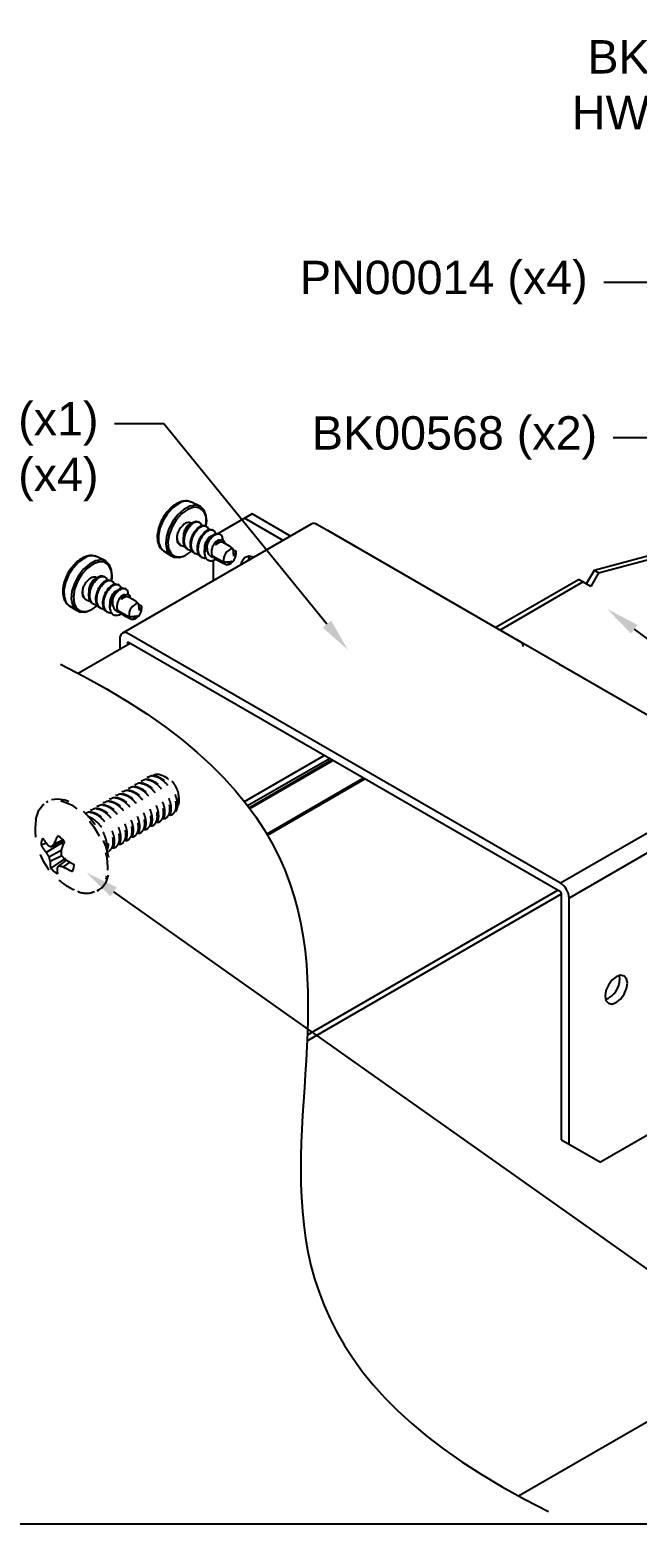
# Model space of a CAD drawing. Extents: x -2.4 to 12.9, y -12.4 to 0.3.
# Drawn here: x 2.72 to 6.13, y -12.39 to -4 of the extents above; entities that cross this region are included whole.
import ezdxf
from ezdxf import colors
from ezdxf.entities.mleader import LeaderData, LeaderLine
from ezdxf.math import Vec2, Vec3

# ---------------------------------------------------------------- set-up
doc = ezdxf.new("R2010")
doc.units = 0
doc.header["$LTSCALE"] = 0.5
doc.header["$MEASUREMENT"] = 0
doc.linetypes.add('HIDDEN2', pattern=[0.1875, 0.125, -0.0625])
for name, color, linetype in [('Brackets', 181, 'CONTINUOUS'), ('FAB DWG', 221, 'CONTINUOUS'), ('Hardware', 242, 'CONTINUOUS'), ('Housing', 150, 'CONTINUOUS')]:
    doc.layers.add(name, color=color, linetype=linetype)
doc.layers.add('Joiner', color=11, linetype='CONTINUOUS', plot=False)
doc.layers.add('Text-Unprinted', color=131, linetype='CONTINUOUS', plot=False)
doc.styles.add('LSAD_Standard', font='arial.ttf')

msp = doc.modelspace()

# ---------------------------------------------------------------- linework, layer by layer
at = {"layer": 'Brackets', "transparency": 16777216}
for p, q in [((6.4334, -6.8853), (5.891, -7.0306)), ((5.9164, -7.0453), (6.4588, -6.9)), ((5.891, -7.0306), (5.8472, -7.1066)), ((5.9164, -7.0453), (5.8726, -7.1212)), ((5.9164, -7.0453), (5.891, -7.0306)), ((5.3364, -7.3508), (5.8034, -7.0812)), ((5.3618, -7.3655), (5.8287, -7.0959)), ((5.8287, -7.0959), (5.8034, -7.0812)), ((5.8726, -7.1212), (5.8287, -7.0959))]:
    msp.add_line(p, q, dxfattribs=at)
at = {"layer": 'Hardware', "transparency": 16777216}
for p, q in [((3.6777, -6.6711), (3.6311, -6.6481)), ((3.6745, -6.7603), (3.6696, -6.7575)), ((3.7138, -6.783), (3.7089, -6.7802)), ((3.5507, -6.8476), (3.5483, -6.8462)), ((3.5507, -6.8476), (3.5537, -6.8176)), ((3.59, -6.8703), (3.5851, -6.8675)), ((3.7531, -6.8057), (3.7482, -6.8029)), ((3.773, -6.8773), (3.7688, -6.8878)), ((3.7924, -6.8284), (3.7875, -6.8256)), ((3.8443, -6.8946), (3.8083, -6.8738)), ((3.1469, -6.9777), (3.1003, -6.9547)), ((3.4736, -6.921), (3.5168, -6.9498)), ((3.5652, -6.8866), (3.5729, -6.891)), ((3.6016, -6.9431), (3.6337, -6.9206)), ((3.6073, -6.9109), (3.6121, -6.9137)), ((3.6293, -6.893), (3.6244, -6.8901)), ((3.6466, -6.9336), (3.6514, -6.9364)), ((3.6686, -6.9156), (3.6637, -6.9128)), ((3.6858, -6.9563), (3.6907, -6.9591)), ((3.7523, -6.9505), (3.8117, -6.9847)), ((3.7577, -6.9615), (3.7546, -6.9592)), ((3.7577, -6.9615), (3.7937, -6.9823)), ((3.7688, -6.8878), (3.7664, -6.8864)), ((3.8621, -6.908), (3.8672, -6.9501)), ((3.8627, -6.9131), (3.8809, -6.9237)), ((3.7675, -6.9679), (3.7682, -6.9676)), ((3.8305, -7.0004), (3.86, -6.9784)), ((3.0199, -7.1542), (3.0228, -7.1242)), ((3.1437, -7.0669), (3.1388, -7.0641)), ((3.183, -7.0896), (3.1781, -7.0868)), ((3.2223, -7.1123), (3.2174, -7.1095)), ((3.0199, -7.1542), (3.0175, -7.1528)), ((3.0344, -7.1932), (3.042, -7.1976)), ((3.0592, -7.1769), (3.0543, -7.174)), ((3.0985, -7.1995), (3.0936, -7.1967)), ((3.238, -7.1944), (3.2356, -7.193)), ((3.2422, -7.1839), (3.238, -7.1944)), ((3.2615, -7.135), (3.2567, -7.1322)), ((3.3135, -7.2012), (3.2775, -7.1804)), ((3.3313, -7.2146), (3.3364, -7.2567)), ((2.9428, -7.2275), (2.986, -7.2564)), ((3.0708, -7.2497), (3.1028, -7.2272)), ((3.0765, -7.2175), (3.0813, -7.2203)), ((3.1157, -7.2402), (3.1206, -7.243)), ((3.1377, -7.2222), (3.1329, -7.2194)), ((3.155, -7.2629), (3.1599, -7.2657)), ((3.2215, -7.2571), (3.2808, -7.2913)), ((3.2268, -7.2681), (3.2238, -7.2658)), ((3.2268, -7.2681), (3.2629, -7.2889)), ((3.2367, -7.2745), (3.2373, -7.2742)), ((3.2997, -7.307), (3.3292, -7.285)), ((3.3319, -7.2197), (3.3501, -7.2303))]:
    msp.add_line(p, q, dxfattribs=at)
at = {"layer": 'Hardware', "linetype": 'HIDDEN2', "transparency": 16777216}
for p, q in [((3.3511, -8.2105), (3.3454, -8.2137)), ((3.3864, -8.19), (3.3808, -8.1933)), ((3.4982, -8.1984), (3.4792, -8.1875)), ((3.2097, -8.2921), (3.204, -8.2954)), ((3.245, -8.2717), (3.2394, -8.2749)), ((3.2804, -8.2513), (3.2747, -8.2545)), ((3.3157, -8.2309), (3.3101, -8.2341)), ((3.56, -8.3205), (3.56, -8.3056)), ((2.8246, -8.3279), (2.814, -8.334)), ((3.0682, -8.3737), (3.0626, -8.377)), ((3.1036, -8.3533), (3.098, -8.3566)), ((3.139, -8.3329), (3.1333, -8.3362)), ((3.1743, -8.3125), (3.1687, -8.3158)), ((3.4174, -8.4608), (3.423, -8.4576)), ((3.4528, -8.4404), (3.4584, -8.4372)), ((3.4881, -8.42), (3.4938, -8.4168)), ((3.5235, -8.3996), (3.5291, -8.3964)), ((2.916, -8.551), (2.843, -8.5827)), ((2.91, -8.5449), (2.8574, -8.5687)), ((3.276, -8.5425), (3.2816, -8.5392)), ((3.3113, -8.5221), (3.317, -8.5188)), ((3.3467, -8.5017), (3.3523, -8.4984)), ((3.382, -8.4813), (3.3877, -8.478)), ((2.816, -8.5628), (2.786, -8.5736)), ((2.9031, -8.5603), (2.8153, -8.6155)), ((2.898, -8.604), (2.8304, -8.6409)), ((2.9028, -8.634), (2.8364, -8.6659)), ((2.9002, -8.5579), (2.9031, -8.5603)), ((2.9031, -8.5603), (2.9102, -8.5701)), ((3.1699, -8.6037), (3.1756, -8.6005)), ((3.2053, -8.5833), (3.2109, -8.58)), ((3.2406, -8.5629), (3.2463, -8.5596)), ((2.9233, -8.6464), (2.8398, -8.7022)), ((2.9277, -8.6582), (2.887, -8.6881)), ((2.9472, -8.6692), (2.91, -8.6945)), ((3.1005, -8.8303), (3.1111, -8.8242))]:
    msp.add_line(p, q, dxfattribs=at)
at = {"layer": 'Hardware', "transparency": 16777216, "flags": 128}
for points in [[(3.56, -6.6548), (3.527, -6.678), (3.4965, -6.7108), (3.4712, -6.7503), (3.4533, -6.7929), (3.4446, -6.835), (3.4456, -6.8728), (3.4564, -6.9028), (3.4736, -6.921)], [(3.7105, -6.7811), (3.7133, -6.7623), (3.7122, -6.7238), (3.7012, -6.6931), (3.6812, -6.673), (3.654, -6.6653), (3.622, -6.6706), (3.5881, -6.6885), (3.5553, -6.7174), (3.5265, -6.7547), (3.5042, -6.7971), (3.4905, -6.8409), (3.4865, -6.8821), (3.4926, -6.9171), (3.5083, -6.9428), (3.5322, -6.9568), (3.5621, -6.9581), (3.5954, -6.9463), (3.5954, -6.9463)], [(3.6743, -6.6792), (3.6735, -6.6789), (3.644, -6.6767), (3.6108, -6.6881), (3.5772, -6.712), (3.5464, -6.746), (3.5215, -6.7868), (3.5048, -6.8305), (3.4981, -6.8727), (3.502, -6.9093), (3.516, -6.9367), (3.5263, -6.9459)], [(3.0292, -6.9614), (2.9962, -6.9846), (2.9656, -7.0174), (2.9403, -7.0569), (2.9225, -7.0995), (2.9137, -7.1416), (2.9148, -7.1793), (2.9256, -7.2094), (2.9428, -7.2275)], [(3.1797, -7.0877), (3.1825, -7.0689), (3.1814, -7.0304), (3.1704, -6.9997), (3.1504, -6.9796), (3.1232, -6.9719), (3.0912, -6.9772), (3.0573, -6.9951), (3.0245, -7.024), (2.9956, -7.0613), (2.9734, -7.1037), (2.9596, -7.1474), (2.9557, -7.1887), (2.9618, -7.2237), (2.9775, -7.2493), (3.0014, -7.2634), (3.0313, -7.2646), (3.0646, -7.2529), (3.0646, -7.2529)], [(3.1435, -6.9858), (3.1427, -6.9855), (3.1132, -6.9833), (3.08, -6.9947), (3.0464, -7.0186), (3.0156, -7.0526), (2.9907, -7.0934), (2.974, -7.1371), (2.9673, -7.1793), (2.9712, -7.2159), (2.9852, -7.2433), (2.9954, -7.2525)]]:
    msp.add_lwpolyline(points, dxfattribs=at)
at = {"layer": 'Hardware', "linetype": 'HIDDEN2', "transparency": 16777216, "flags": 128}
for points in [[(2.7573, -8.429), (2.7595, -8.4173), (2.7742, -8.3762), (2.7981, -8.3455), (2.83, -8.3267), (2.8683, -8.3206), (2.911, -8.3277), (2.9561, -8.3475), (3.0012, -8.3791), (3.0441, -8.4209), (3.0826, -8.4708), (3.1149, -8.5262), (3.1392, -8.5845), (3.1545, -8.6426), (3.1598, -8.6977), (3.155, -8.7471), (3.155, -8.7471)], [(3.1111, -8.8242), (3.127, -8.8127), (3.1509, -8.782), (3.1656, -8.7409), (3.1704, -8.6916), (3.1651, -8.6365), (3.1498, -8.5784), (3.1255, -8.5201), (3.0932, -8.4647), (3.0547, -8.4148), (3.0118, -8.373), (2.9667, -8.3414), (2.9216, -8.3216), (2.8789, -8.3145), (2.8406, -8.3205), (2.8246, -8.3279)]]:
    msp.add_lwpolyline(points, dxfattribs=at)
at = {"layer": 'Hardware', "transparency": 16777216}
for centre, radius, start, end in [((3.6019, -6.7174), 0.0752, 67.11371, 123.76152), ((3.6284, -6.7541), 0.0879, 341.60316, 58.49315), ((3.6083, -6.8496), 0.0601, 176.72983, 200.11905), ((3.653, -6.8511), 0.1048, 161.36089, 177.28986), ((3.8254, -6.9439), 0.1228, 147.69697, 175.5951), ((3.8538, -6.9427), 0.1039, 141.02112, 147.22479), ((3.7978, -6.9068), 0.0346, 72.38469, 146.75631), ((3.071, -7.024), 0.0752, 67.11371, 123.76152), ((3.5617, -6.8855), 0.07, 239.60528, 304.71616), ((3.8785, -6.9737), 0.0677, 104.01753, 189.41532), ((3.8141, -6.9347), 0.0677, 284.01753, 9.41532), ((3.0976, -7.0607), 0.0879, 341.60316, 58.49315), ((3.1222, -7.1577), 0.1048, 161.36089, 177.28986), ((3.0774, -7.1562), 0.0601, 176.72983, 200.11905), ((3.2946, -7.2504), 0.1228, 147.69697, 175.5951), ((3.323, -7.2493), 0.1039, 141.02112, 147.22479), ((3.267, -7.2134), 0.0346, 72.38469, 146.75631), ((3.3477, -7.2803), 0.0677, 104.01753, 189.41532), ((3.0309, -7.1921), 0.07, 239.60528, 304.71616), ((3.2833, -7.2413), 0.0677, 284.01753, 9.41532)]:
    msp.add_arc(centre, radius, start, end, dxfattribs=at)
at = {"layer": 'Hardware', "linetype": 'HIDDEN2', "transparency": 16777216}
for centre, radius, start, end in [((3.4288, -8.31), 0.1314, 1.89964, 58.09498), ((3.1245, -8.4856), 0.3715, 171.2317, 230.1796), ((2.8725, -8.5716), 0.0865, 154.2631, 181.31944), ((3.0541, -8.3716), 0.3062, 212.04182, 221.35981), ((3.2989, -8.739), 0.4732, 152.52851, 158.90572), ((2.7948, -8.6609), 0.1635, 41.35673, 59.00247), ((3.4853, -8.8066), 0.6219, 155.91267, 160.83296), ((3.0351, -8.4306), 0.2872, 209.84481, 220.05763), ((3.1765, -8.4177), 0.4118, 208.69895, 212.81079), ((2.9562, -8.3178), 0.2881, 242.73532, 246.84699), ((3.1482, -8.5782), 0.324, 191.15301, 195.70887), ((3.2537, -8.9909), 0.5791, 133.18572, 135.17749), ((3.3595, -8.5873), 0.4618, 181.87865, 185.29813), ((3.2833, -8.3257), 0.4897, 218.42073, 221.93399), ((2.9939, -8.6694), 0.1576, 178.72825, 192.012), ((2.9625, -8.5942), 0.1635, 221.35673, 239.00247), ((3.0473, -8.71), 0.1708, 176.5505, 188.20917), ((3.2935, -9.0559), 0.5481, 137.85771, 139.46889), ((2.9931, -8.3493), 0.3551, 252.6257, 256.46992), ((3.1352, -8.3123), 0.4436, 239.48933, 247.13114), ((3.1977, -8.2043), 0.5281, 238.14565, 244.62274), ((2.8849, -8.6834), 0.0865, 334.2631, 1.31944), ((3.1245, -8.4856), 0.3715, 230.1796, 248.76292), ((3.0405, -8.7274), 0.1162, 244.15759, 350.23852)]:
    msp.add_arc(centre, radius, start, end, dxfattribs=at)
at = {"layer": 'Hardware', "transparency": 16777216}
for centre, major_axis, ratio, start_param, end_param in [((3.8664, -6.9658), (0.1242, -0.0437), 0.343522, 3.684937, 4.541794), ((3.8664, -6.9658), (-0.048, 0.0749), 0.377922, 5.323338, 5.652645), ((3.3356, -7.2724), (-0.048, 0.0749), 0.377922, 5.323338, 5.652645), ((3.3356, -7.2724), (0.1242, -0.0437), 0.343522, 3.684937, 4.541794)]:
    msp.add_ellipse(centre, major_axis=major_axis, ratio=ratio, start_param=start_param, end_param=end_param, dxfattribs=at)
for points, knots in [([(3.507, -6.6884), (3.4988, -6.6973), (3.4808, -6.7168), (3.4595, -6.754), (3.4439, -6.7951), (3.4372, -6.8359), (3.44, -6.8723), (3.4524, -6.9006), (3.4651, -6.9175), (3.4745, -6.9211), (3.4754, -6.9215)], [0, 0, 0, 0, 0.125986, 0.273887, 0.42217, 0.571573, 0.723139, 0.858463, 0.987104, 1, 1, 1, 1]), ([(3.6297, -6.6478), (3.6212, -6.6449), (3.6037, -6.6387), (3.5733, -6.6433), (3.5421, -6.658), (3.519, -6.6741), (3.5084, -6.6867), (3.507, -6.6884)], [0, 0, 0, 0, 0.219616, 0.4544, 0.701927, 0.960904, 1, 1, 1, 1]), ([(3.6346, -6.774), (3.6329, -6.771), (3.629, -6.7643), (3.6184, -6.7608), (3.605, -6.7623), (3.5901, -6.7701), (3.5752, -6.7839), (3.5625, -6.8003), (3.5563, -6.8124), (3.5537, -6.8176)], [0, 0, 0, 0, 0.116883, 0.259486, 0.403055, 0.553137, 0.705057, 0.874097, 1, 1, 1, 1]), ([(3.6346, -6.774), (3.6341, -6.7735), (3.6315, -6.7711), (3.6245, -6.7699), (3.6132, -6.7754), (3.6016, -6.7876), (3.5914, -6.8047), (3.586, -6.8241), (3.5843, -6.8397), (3.5865, -6.8465), (3.587, -6.8481)], [0, 0, 0, 0, 0.0356, 0.185566, 0.340626, 0.495686, 0.645652, 0.802149, 0.954417, 1, 1, 1, 1]), ([(3.5851, -6.8675), (3.5855, -6.8577), (3.5863, -6.8378), (3.5978, -6.8066), (3.6154, -6.7799), (3.6357, -6.7612), (3.6554, -6.7526), (3.665, -6.7563), (3.6694, -6.758)], [0, 0, 0, 0, 0.168472, 0.341452, 0.507466, 0.678916, 0.850367, 1, 1, 1, 1]), ([(3.59, -6.8703), (3.5904, -6.8605), (3.5912, -6.8407), (3.6027, -6.8094), (3.6203, -6.7828), (3.6406, -6.7639), (3.6607, -6.7557), (3.6768, -6.7599), (3.6853, -6.7694), (3.6854, -6.7793), (3.6855, -6.7813)], [0, 0, 0, 0, 0.136592, 0.276838, 0.411437, 0.550444, 0.68945, 0.824049, 0.964295, 1, 1, 1, 1]), ([(3.6244, -6.8901), (3.6248, -6.8803), (3.6256, -6.8605), (3.6371, -6.8293), (3.6547, -6.8026), (3.675, -6.7839), (3.6947, -6.7753), (3.7042, -6.779), (3.7087, -6.7807)], [0, 0, 0, 0, 0.168472, 0.341452, 0.507466, 0.678916, 0.850367, 1, 1, 1, 1]), ([(3.6293, -6.893), (3.6297, -6.8832), (3.6305, -6.8633), (3.642, -6.8321), (3.6595, -6.8054), (3.6799, -6.7866), (3.7, -6.7784), (3.7161, -6.7825), (3.7246, -6.7921), (3.7247, -6.802), (3.7248, -6.804)], [0, 0, 0, 0, 0.136592, 0.276838, 0.411437, 0.550444, 0.68945, 0.824049, 0.964295, 1, 1, 1, 1]), ([(3.5935, -6.8956), (3.5928, -6.8958), (3.584, -6.8977), (3.5701, -6.8908), (3.5547, -6.8746), (3.552, -6.8565), (3.5507, -6.8476)], [0, 0, 0, 0, 0.029886, 0.347251, 0.677934, 1, 1, 1, 1]), ([(3.5682, -6.8877), (3.5675, -6.8876), (3.5599, -6.8854), (3.5557, -6.8775), (3.5518, -6.8703)], [0, 0, 0, 0, 0.088127, 1, 1, 1, 1]), ([(3.6075, -6.9104), (3.6068, -6.9102), (3.5991, -6.9081), (3.5894, -6.8937), (3.5865, -6.8761), (3.5851, -6.8675)], [0, 0, 0, 0, 0.045776, 0.529186, 1, 1, 1, 1]), ([(3.6328, -6.9183), (3.632, -6.9184), (3.6233, -6.9204), (3.6094, -6.9135), (3.5939, -6.8973), (3.5913, -6.8792), (3.59, -6.8703)], [0, 0, 0, 0, 0.029886, 0.347251, 0.677934, 1, 1, 1, 1]), ([(3.6637, -6.9128), (3.6641, -6.903), (3.6649, -6.8832), (3.6764, -6.8519), (3.694, -6.8253), (3.7142, -6.8066), (3.734, -6.798), (3.7435, -6.8017), (3.748, -6.8034)], [0, 0, 0, 0, 0.168472, 0.341452, 0.507466, 0.678916, 0.850367, 1, 1, 1, 1]), ([(3.6686, -6.9156), (3.669, -6.9058), (3.6698, -6.886), (3.6813, -6.8548), (3.6988, -6.8281), (3.7192, -6.8093), (3.7393, -6.8011), (3.7553, -6.8052), (3.7639, -6.8148), (3.764, -6.8247), (3.764, -6.8267)], [0, 0, 0, 0, 0.136592, 0.276838, 0.411437, 0.550444, 0.68945, 0.824049, 0.964295, 1, 1, 1, 1]), ([(3.7501, -6.8405), (3.7476, -6.8396), (3.7422, -6.8377), (3.731, -6.8435), (3.7195, -6.8556), (3.7094, -6.8727), (3.7037, -6.8923), (3.7023, -6.912), (3.7061, -6.9222), (3.708, -6.9273)], [0, 0, 0, 0, 0.127966, 0.274763, 0.421561, 0.563535, 0.711692, 0.855846, 1, 1, 1, 1]), ([(3.7029, -6.9344), (3.7034, -6.9248), (3.7044, -6.9052), (3.7158, -6.8745), (3.7333, -6.8479), (3.7535, -6.8293), (3.7733, -6.8207), (3.7828, -6.8244), (3.7873, -6.8261)], [0, 0, 0, 0, 0.166563, 0.337238, 0.504314, 0.676862, 0.849409, 1, 1, 1, 1]), ([(3.7546, -6.9592), (3.7494, -6.9574), (3.7389, -6.9538), (3.7272, -6.9404), (3.7207, -6.9214), (3.7183, -6.8994), (3.7206, -6.8848), (3.7216, -6.8782)], [0, 0, 0, 0, 0.1819926, 0.3641182, 0.5877523, 0.8147002, 1, 1, 1, 1]), ([(3.7216, -6.8782), (3.7216, -6.8781), (3.7263, -6.8686), (3.7382, -6.8508), (3.7585, -6.8319), (3.7785, -6.8238), (3.7949, -6.8276), (3.8048, -6.8417), (3.8043, -6.8578), (3.8041, -6.8658)], [0, 0, 0, 0, 0.002261, 0.16523, 0.333536, 0.501842, 0.664811, 0.834618, 1, 1, 1, 1]), ([(3.7893, -6.8632), (3.7869, -6.8623), (3.7815, -6.8604), (3.7703, -6.8662), (3.7588, -6.8783), (3.7487, -6.8953), (3.7429, -6.9151), (3.742, -6.9337), (3.7456, -6.9493), (3.7516, -6.9559), (3.7546, -6.9592)], [0, 0, 0, 0, 0.11485, 0.246601, 0.378351, 0.505774, 0.638745, 0.768123, 0.882159, 1, 1, 1, 1]), ([(3.8182, -6.8795), (3.8181, -6.8784), (3.8178, -6.8726), (3.814, -6.8652), (3.8066, -6.8594), (3.7962, -6.8597), (3.7845, -6.8654), (3.7768, -6.8734), (3.773, -6.8773)], [0, 0, 0, 0, 0.040651, 0.227492, 0.417053, 0.611297, 0.809848, 1, 1, 1, 1]), ([(3.0989, -6.9544), (3.0904, -6.9515), (3.0729, -6.9453), (3.0425, -6.9499), (3.0113, -6.9646), (2.9882, -6.9807), (2.9776, -6.9933), (2.9762, -6.995)], [0, 0, 0, 0, 0.219616, 0.4544, 0.701927, 0.960904, 1, 1, 1, 1]), ([(3.6468, -6.9331), (3.6461, -6.9329), (3.6384, -6.9307), (3.6287, -6.9164), (3.6258, -6.8988), (3.6244, -6.8901)], [0, 0, 0, 0, 0.045776, 0.529186, 1, 1, 1, 1]), ([(3.6721, -6.941), (3.6713, -6.9411), (3.6626, -6.9431), (3.6487, -6.9362), (3.6332, -6.92), (3.6306, -6.9019), (3.6293, -6.893)], [0, 0, 0, 0, 0.029886, 0.347251, 0.677934, 1, 1, 1, 1]), ([(3.6861, -6.9558), (3.6854, -6.9556), (3.6777, -6.9534), (3.668, -6.939), (3.6651, -6.9215), (3.6637, -6.9128)], [0, 0, 0, 0, 0.045776, 0.529186, 1, 1, 1, 1]), ([(3.7137, -6.9632), (3.7121, -6.9635), (3.7026, -6.9658), (3.688, -6.959), (3.6725, -6.9427), (3.6699, -6.9246), (3.6686, -6.9156)], [0, 0, 0, 0, 0.058668, 0.366617, 0.687489, 1, 1, 1, 1]), ([(3.7029, -6.9344), (3.704, -6.9416), (3.7061, -6.9559), (3.7173, -6.9704), (3.733, -6.9773), (3.7505, -6.9766), (3.7623, -6.9702), (3.7673, -6.9675)], [0, 0, 0, 0, 0.2115965, 0.4230157, 0.6337118, 0.8447823, 1, 1, 1, 1]), ([(3.8809, -6.9237), (3.8806, -6.9245), (3.8779, -6.9318), (3.8756, -6.9412), (3.8687, -6.9485), (3.8672, -6.9501)], [0, 0, 0, 0, 0.092881, 0.810767, 1, 1, 1, 1]), ([(2.9762, -6.995), (2.9679, -7.0039), (2.95, -7.0233), (2.9287, -7.0606), (2.9131, -7.1017), (2.9064, -7.1425), (2.9091, -7.1789), (2.9215, -7.2072), (2.9343, -7.2241), (2.9437, -7.2277), (2.9445, -7.2281)], [0, 0, 0, 0, 0.125986, 0.273887, 0.42217, 0.571573, 0.723139, 0.858463, 0.987104, 1, 1, 1, 1]), ([(3.8117, -6.9847), (3.8144, -6.9845), (3.8242, -6.9837), (3.8399, -6.9821), (3.8537, -6.9804), (3.8594, -6.9786), (3.86, -6.9784)], [0, 0, 0, 0, 0.164053, 0.59805, 0.957145, 1, 1, 1, 1]), ([(3.1038, -7.0806), (3.102, -7.0776), (3.0982, -7.0709), (3.0875, -7.0674), (3.0742, -7.0689), (3.0593, -7.0767), (3.0443, -7.0905), (3.0317, -7.1069), (3.0255, -7.119), (3.0228, -7.1242)], [0, 0, 0, 0, 0.116883, 0.259486, 0.403055, 0.553137, 0.705057, 0.874097, 1, 1, 1, 1]), ([(3.1038, -7.0806), (3.1033, -7.0801), (3.1007, -7.0777), (3.0937, -7.0765), (3.0824, -7.082), (3.0708, -7.0942), (3.0606, -7.1113), (3.0552, -7.1307), (3.0535, -7.1463), (3.0557, -7.1531), (3.0562, -7.1547)], [0, 0, 0, 0, 0.0356, 0.185566, 0.340626, 0.495686, 0.645652, 0.802149, 0.954417, 1, 1, 1, 1]), ([(3.0543, -7.174), (3.0547, -7.1643), (3.0555, -7.1444), (3.067, -7.1132), (3.0846, -7.0865), (3.1049, -7.0678), (3.1246, -7.0592), (3.1341, -7.0629), (3.1386, -7.0646)], [0, 0, 0, 0, 0.168472, 0.341452, 0.507466, 0.678916, 0.850367, 1, 1, 1, 1]), ([(3.0592, -7.1769), (3.0596, -7.1671), (3.0604, -7.1472), (3.0719, -7.116), (3.0894, -7.0893), (3.1098, -7.0705), (3.1299, -7.0623), (3.1459, -7.0665), (3.1545, -7.076), (3.1546, -7.0859), (3.1546, -7.0879)], [0, 0, 0, 0, 0.136592, 0.276838, 0.411437, 0.550444, 0.68945, 0.824049, 0.964295, 1, 1, 1, 1]), ([(3.0936, -7.1967), (3.094, -7.1869), (3.0948, -7.1671), (3.1063, -7.1359), (3.1239, -7.1092), (3.1441, -7.0905), (3.1639, -7.0819), (3.1734, -7.0856), (3.1779, -7.0873)], [0, 0, 0, 0, 0.168472, 0.341452, 0.507466, 0.678916, 0.850367, 1, 1, 1, 1]), ([(3.0985, -7.1995), (3.0989, -7.1898), (3.0997, -7.1699), (3.1112, -7.1387), (3.1287, -7.112), (3.1491, -7.0932), (3.1692, -7.085), (3.1852, -7.0891), (3.1938, -7.0987), (3.1939, -7.1086), (3.1939, -7.1106)], [0, 0, 0, 0, 0.136592, 0.276838, 0.411437, 0.550444, 0.68945, 0.824049, 0.964295, 1, 1, 1, 1]), ([(3.1329, -7.2194), (3.1333, -7.2096), (3.1341, -7.1898), (3.1456, -7.1585), (3.1632, -7.1318), (3.1834, -7.1132), (3.2032, -7.1046), (3.2127, -7.1083), (3.2172, -7.11)], [0, 0, 0, 0, 0.168472, 0.341452, 0.507466, 0.678916, 0.850367, 1, 1, 1, 1]), ([(3.1377, -7.2222), (3.1381, -7.2124), (3.139, -7.1926), (3.1505, -7.1613), (3.168, -7.1347), (3.1884, -7.1159), (3.2085, -7.1076), (3.2245, -7.1118), (3.2331, -7.1214), (3.2332, -7.1313), (3.2332, -7.1333)], [0, 0, 0, 0, 0.136592, 0.276838, 0.411437, 0.550444, 0.68945, 0.824049, 0.964295, 1, 1, 1, 1]), ([(3.1721, -7.241), (3.1726, -7.2314), (3.1736, -7.2118), (3.185, -7.181), (3.2024, -7.1545), (3.2227, -7.1359), (3.2425, -7.1273), (3.252, -7.1309), (3.2564, -7.1326)], [0, 0, 0, 0, 0.166563, 0.337238, 0.504314, 0.676862, 0.849409, 1, 1, 1, 1]), ([(3.0627, -7.2022), (3.0619, -7.2024), (3.0532, -7.2043), (3.0393, -7.1974), (3.0238, -7.1812), (3.0212, -7.1631), (3.0199, -7.1542)], [0, 0, 0, 0, 0.029886, 0.347251, 0.677934, 1, 1, 1, 1]), ([(3.0374, -7.1943), (3.0367, -7.1941), (3.0291, -7.192), (3.0249, -7.1841), (3.021, -7.1769)], [0, 0, 0, 0, 0.088127, 1, 1, 1, 1]), ([(3.0767, -7.217), (3.076, -7.2168), (3.0683, -7.2147), (3.0586, -7.2003), (3.0557, -7.1827), (3.0543, -7.174)], [0, 0, 0, 0, 0.045776, 0.529186, 1, 1, 1, 1]), ([(3.102, -7.2249), (3.1012, -7.225), (3.0925, -7.227), (3.0786, -7.2201), (3.0631, -7.2039), (3.0605, -7.1858), (3.0592, -7.1769)], [0, 0, 0, 0, 0.029886, 0.347251, 0.677934, 1, 1, 1, 1]), ([(3.116, -7.2397), (3.1153, -7.2395), (3.1076, -7.2373), (3.0979, -7.2229), (3.095, -7.2054), (3.0936, -7.1967)], [0, 0, 0, 0, 0.045776, 0.529186, 1, 1, 1, 1]), ([(3.1413, -7.2475), (3.1405, -7.2477), (3.1317, -7.2497), (3.1179, -7.2428), (3.1024, -7.2266), (3.0998, -7.2085), (3.0985, -7.1995)], [0, 0, 0, 0, 0.029886, 0.347251, 0.677934, 1, 1, 1, 1]), ([(3.2192, -7.1471), (3.2168, -7.1462), (3.2114, -7.1443), (3.2002, -7.1501), (3.1887, -7.1622), (3.1785, -7.1793), (3.1729, -7.1989), (3.1715, -7.2186), (3.1753, -7.2288), (3.1772, -7.2339)], [0, 0, 0, 0, 0.127966, 0.274763, 0.421561, 0.563535, 0.711692, 0.855846, 1, 1, 1, 1]), ([(3.2238, -7.2658), (3.2185, -7.264), (3.2081, -7.2604), (3.1964, -7.247), (3.1898, -7.228), (3.1875, -7.206), (3.1897, -7.1914), (3.1908, -7.1848)], [0, 0, 0, 0, 0.1819926, 0.3641182, 0.5877523, 0.8147002, 1, 1, 1, 1]), ([(3.1908, -7.1848), (3.1908, -7.1847), (3.1955, -7.1752), (3.2073, -7.1573), (3.2277, -7.1385), (3.2477, -7.1304), (3.2641, -7.1342), (3.274, -7.1483), (3.2735, -7.1644), (3.2733, -7.1724)], [0, 0, 0, 0, 0.002261, 0.16523, 0.333536, 0.501842, 0.664811, 0.834618, 1, 1, 1, 1]), ([(3.2585, -7.1698), (3.256, -7.1689), (3.2507, -7.167), (3.2394, -7.1728), (3.2279, -7.1849), (3.2178, -7.2019), (3.2121, -7.2217), (3.2112, -7.2403), (3.2148, -7.2559), (3.2207, -7.2625), (3.2238, -7.2658)], [0, 0, 0, 0, 0.11485, 0.246601, 0.378351, 0.505774, 0.638745, 0.768123, 0.882159, 1, 1, 1, 1]), ([(3.2873, -7.1861), (3.2873, -7.185), (3.287, -7.1792), (3.2832, -7.1718), (3.2757, -7.166), (3.2654, -7.1662), (3.2537, -7.172), (3.246, -7.18), (3.2422, -7.1839)], [0, 0, 0, 0, 0.040651, 0.227492, 0.417053, 0.611297, 0.809848, 1, 1, 1, 1]), ([(3.1553, -7.2624), (3.1546, -7.2622), (3.1468, -7.26), (3.1372, -7.2456), (3.1343, -7.2281), (3.1329, -7.2194)], [0, 0, 0, 0, 0.045776, 0.529186, 1, 1, 1, 1]), ([(3.1829, -7.2698), (3.1813, -7.2701), (3.1717, -7.2724), (3.1571, -7.2656), (3.1417, -7.2492), (3.1391, -7.2311), (3.1377, -7.2222)], [0, 0, 0, 0, 0.058668, 0.366617, 0.687489, 1, 1, 1, 1]), ([(3.1721, -7.241), (3.1732, -7.2482), (3.1753, -7.2624), (3.1865, -7.277), (3.2021, -7.2839), (3.2197, -7.2832), (3.2315, -7.2768), (3.2365, -7.2741)], [0, 0, 0, 0, 0.2115965, 0.4230157, 0.6337118, 0.8447823, 1, 1, 1, 1]), ([(3.2808, -7.2913), (3.2836, -7.2911), (3.2934, -7.2903), (3.309, -7.2887), (3.3229, -7.287), (3.3286, -7.2852), (3.3292, -7.285)], [0, 0, 0, 0, 0.164053, 0.59805, 0.957145, 1, 1, 1, 1]), ([(3.3501, -7.2303), (3.3498, -7.2311), (3.3471, -7.2384), (3.3448, -7.2478), (3.3379, -7.2551), (3.3364, -7.2567)], [0, 0, 0, 0, 0.092881, 0.810767, 1, 1, 1, 1])]:
    msp.add_open_spline(points, degree=3, knots=knots, dxfattribs=at)
at = {"layer": 'Hardware', "linetype": 'HIDDEN2', "transparency": 16777216}
for points, knots in [([(3.4699, -8.4238), (3.4714, -8.4241), (3.483, -8.4265), (3.4986, -8.4143), (3.511, -8.3877), (3.5095, -8.3482), (3.4945, -8.3041), (3.4678, -8.2617), (3.4333, -8.2279), (3.3955, -8.2075), (3.3613, -8.2057), (3.3393, -8.213), (3.3335, -8.224), (3.333, -8.225)], [0, 0, 0, 0, 0.015833, 0.124042, 0.232251, 0.34046, 0.448669, 0.556878, 0.665087, 0.773296, 0.881505, 0.989714, 1, 1, 1, 1]), ([(3.3522, -8.2125), (3.357, -8.2094), (3.3705, -8.2005), (3.4016, -8.205), (3.4388, -8.2244), (3.4735, -8.2585), (3.5001, -8.3008), (3.5153, -8.3452), (3.5163, -8.3836), (3.5078, -8.4086), (3.4962, -8.4133), (3.4926, -8.4147)], [0, 0, 0, 0, 0.0695895, 0.1945895, 0.3195895, 0.4445895, 0.5695895, 0.6945895, 0.8195895, 0.9445895, 1, 1, 1, 1]), ([(3.5053, -8.4034), (3.5068, -8.4037), (3.5183, -8.4061), (3.5339, -8.3939), (3.5464, -8.3673), (3.5449, -8.3278), (3.5299, -8.2837), (3.5032, -8.2413), (3.4687, -8.2075), (3.4308, -8.1871), (3.3966, -8.1853), (3.3746, -8.1926), (3.3689, -8.2036), (3.3684, -8.2046)], [0, 0, 0, 0, 0.015833, 0.124042, 0.232251, 0.34046, 0.448669, 0.556878, 0.665087, 0.773296, 0.881505, 0.989714, 1, 1, 1, 1]), ([(3.3876, -8.1921), (3.3924, -8.1889), (3.4058, -8.1801), (3.4369, -8.1846), (3.4742, -8.204), (3.5089, -8.2381), (3.5355, -8.2804), (3.5506, -8.3248), (3.5516, -8.3632), (3.5431, -8.3882), (3.5315, -8.3929), (3.528, -8.3943)], [0, 0, 0, 0, 0.069589, 0.194589, 0.319589, 0.444589, 0.569589, 0.694589, 0.819589, 0.944589, 1, 1, 1, 1]), ([(3.4115, -8.1848), (3.4158, -8.1817), (3.4269, -8.1737), (3.4514, -8.1747), (3.4807, -8.1865), (3.5091, -8.209), (3.5334, -8.239), (3.551, -8.2727), (3.5604, -8.3062), (3.5601, -8.3343), (3.5557, -8.3516), (3.5499, -8.3556), (3.5495, -8.3559)], [0, 0, 0, 0, 0.077622, 0.198537, 0.316533, 0.433349, 0.548523, 0.661261, 0.773605, 0.882284, 0.991052, 1, 1, 1, 1]), ([(3.1755, -8.3146), (3.1803, -8.3114), (3.1937, -8.3025), (3.2248, -8.3071), (3.262, -8.3265), (3.2967, -8.3606), (3.3234, -8.4028), (3.3385, -8.4473), (3.3395, -8.4856), (3.331, -8.5106), (3.3194, -8.5153), (3.3158, -8.5167)], [0, 0, 0, 0, 0.069589, 0.194589, 0.319589, 0.444589, 0.569589, 0.694589, 0.819589, 0.944589, 1, 1, 1, 1]), ([(3.3285, -8.5054), (3.33, -8.5057), (3.3416, -8.5082), (3.3572, -8.4959), (3.3696, -8.4693), (3.3681, -8.4299), (3.3531, -8.3858), (3.3264, -8.3433), (3.2919, -8.3095), (3.254, -8.2892), (3.2198, -8.2874), (3.1978, -8.2946), (3.1921, -8.3057), (3.1916, -8.3066)], [0, 0, 0, 0, 0.015833, 0.124042, 0.232251, 0.34046, 0.448669, 0.556878, 0.665087, 0.773296, 0.881505, 0.989714, 1, 1, 1, 1]), ([(3.2108, -8.2942), (3.2156, -8.291), (3.229, -8.2821), (3.2602, -8.2867), (3.2974, -8.3061), (3.3321, -8.3402), (3.3587, -8.3824), (3.3739, -8.4268), (3.3748, -8.4652), (3.3663, -8.4902), (3.3547, -8.4949), (3.3512, -8.4963)], [0, 0, 0, 0, 0.069589, 0.194589, 0.319589, 0.444589, 0.569589, 0.694589, 0.819589, 0.944589, 1, 1, 1, 1]), ([(3.3639, -8.485), (3.3653, -8.4853), (3.3769, -8.4878), (3.3925, -8.4755), (3.405, -8.4489), (3.4034, -8.4095), (3.3885, -8.3653), (3.3618, -8.3229), (3.3272, -8.2891), (3.2894, -8.2688), (3.2552, -8.267), (3.2332, -8.2742), (3.2275, -8.2853), (3.227, -8.2862)], [0, 0, 0, 0, 0.015833, 0.124042, 0.232251, 0.34046, 0.448669, 0.556878, 0.665087, 0.773296, 0.881505, 0.989714, 1, 1, 1, 1]), ([(3.2462, -8.2738), (3.251, -8.2706), (3.2644, -8.2617), (3.2955, -8.2662), (3.3328, -8.2857), (3.3674, -8.3197), (3.3941, -8.362), (3.4092, -8.4064), (3.4102, -8.4448), (3.4017, -8.4698), (3.3901, -8.4745), (3.3865, -8.4759)], [0, 0, 0, 0, 0.069589, 0.194589, 0.319589, 0.444589, 0.569589, 0.694589, 0.819589, 0.944589, 1, 1, 1, 1]), ([(3.3992, -8.4646), (3.4007, -8.4649), (3.4123, -8.4674), (3.4279, -8.4551), (3.4403, -8.4285), (3.4388, -8.389), (3.4238, -8.3449), (3.3971, -8.3025), (3.3626, -8.2687), (3.3247, -8.2483), (3.2905, -8.2465), (3.2685, -8.2538), (3.2628, -8.2649), (3.2623, -8.2658)], [0, 0, 0, 0, 0.015833, 0.124042, 0.232251, 0.34046, 0.448669, 0.556878, 0.665087, 0.773296, 0.881505, 0.989714, 1, 1, 1, 1]), ([(3.2815, -8.2533), (3.2863, -8.2502), (3.2998, -8.2413), (3.3309, -8.2458), (3.3681, -8.2653), (3.4028, -8.2993), (3.4294, -8.3416), (3.4446, -8.386), (3.4456, -8.4244), (3.437, -8.4494), (3.4254, -8.4541), (3.4219, -8.4555)], [0, 0, 0, 0, 0.069589, 0.194589, 0.319589, 0.444589, 0.569589, 0.694589, 0.819589, 0.944589, 1, 1, 1, 1]), ([(3.4346, -8.4442), (3.436, -8.4445), (3.4476, -8.4469), (3.4632, -8.4347), (3.4757, -8.4081), (3.4742, -8.3686), (3.4592, -8.3245), (3.4325, -8.2821), (3.398, -8.2483), (3.3601, -8.2279), (3.3259, -8.2261), (3.3039, -8.2334), (3.2982, -8.2445), (3.2977, -8.2454)], [0, 0, 0, 0, 0.015833, 0.124042, 0.232251, 0.34046, 0.448669, 0.556878, 0.665087, 0.773296, 0.881505, 0.989714, 1, 1, 1, 1]), ([(3.3169, -8.2329), (3.3217, -8.2298), (3.3351, -8.2209), (3.3662, -8.2254), (3.4035, -8.2448), (3.4382, -8.2789), (3.4648, -8.3212), (3.4799, -8.3656), (3.4809, -8.404), (3.4724, -8.429), (3.4608, -8.4337), (3.4572, -8.4351)], [0, 0, 0, 0, 0.069589, 0.194589, 0.319589, 0.444589, 0.569589, 0.694589, 0.819589, 0.944589, 1, 1, 1, 1]), ([(3.1517, -8.6075), (3.1532, -8.6078), (3.1648, -8.6102), (3.1804, -8.598), (3.1928, -8.5714), (3.1913, -8.5319), (3.1763, -8.4878), (3.1497, -8.4454), (3.115, -8.4114), (3.0777, -8.392), (3.0466, -8.3874), (3.0332, -8.3963), (3.0284, -8.3995)], [0, 0, 0, 0, 0.016812, 0.131715, 0.246617, 0.36152, 0.476422, 0.591325, 0.706227, 0.82113, 0.936032, 1, 1, 1, 1]), ([(3.034, -8.3962), (3.0388, -8.393), (3.0523, -8.3842), (3.0834, -8.3887), (3.1206, -8.4081), (3.1553, -8.4422), (3.1819, -8.4845), (3.1971, -8.5289), (3.1981, -8.5673), (3.1896, -8.5923), (3.178, -8.597), (3.1744, -8.5984)], [0, 0, 0, 0, 0.069589, 0.194589, 0.319589, 0.444589, 0.569589, 0.694589, 0.819589, 0.944589, 1, 1, 1, 1]), ([(3.1871, -8.5871), (3.1886, -8.5874), (3.2001, -8.5898), (3.2157, -8.5775), (3.2282, -8.551), (3.2267, -8.5115), (3.2117, -8.4674), (3.185, -8.425), (3.1505, -8.3912), (3.1126, -8.3708), (3.0784, -8.369), (3.0564, -8.3763), (3.0507, -8.3873), (3.0502, -8.3883)], [0, 0, 0, 0, 0.015833, 0.124042, 0.232251, 0.34046, 0.448669, 0.556878, 0.665087, 0.773296, 0.881505, 0.989714, 1, 1, 1, 1]), ([(3.0694, -8.3758), (3.0742, -8.3726), (3.0876, -8.3638), (3.1187, -8.3683), (3.156, -8.3877), (3.1907, -8.4218), (3.2173, -8.4641), (3.2324, -8.5085), (3.2334, -8.5468), (3.2249, -8.5719), (3.2133, -8.5765), (3.2098, -8.578)], [0, 0, 0, 0, 0.069589, 0.194589, 0.319589, 0.444589, 0.569589, 0.694589, 0.819589, 0.944589, 1, 1, 1, 1]), ([(3.2224, -8.5666), (3.2239, -8.567), (3.2355, -8.5694), (3.2511, -8.5571), (3.2636, -8.5306), (3.262, -8.4911), (3.247, -8.447), (3.2203, -8.4046), (3.1858, -8.3708), (3.148, -8.3504), (3.1138, -8.3486), (3.0918, -8.3559), (3.0861, -8.3669), (3.0856, -8.3679)], [0, 0, 0, 0, 0.015833, 0.124042, 0.232251, 0.34046, 0.448669, 0.556878, 0.665087, 0.773296, 0.881505, 0.989714, 1, 1, 1, 1]), ([(3.1048, -8.3554), (3.1096, -8.3522), (3.123, -8.3434), (3.1541, -8.3479), (3.1913, -8.3673), (3.226, -8.4014), (3.2526, -8.4437), (3.2678, -8.4881), (3.2688, -8.5264), (3.2603, -8.5515), (3.2487, -8.5561), (3.2451, -8.5576)], [0, 0, 0, 0, 0.069589, 0.194589, 0.319589, 0.444589, 0.569589, 0.694589, 0.819589, 0.944589, 1, 1, 1, 1]), ([(3.2578, -8.5462), (3.2593, -8.5465), (3.2709, -8.549), (3.2864, -8.5367), (3.2989, -8.5102), (3.2974, -8.4707), (3.2824, -8.4266), (3.2557, -8.3842), (3.2212, -8.3504), (3.1833, -8.33), (3.1491, -8.3282), (3.1271, -8.3355), (3.1214, -8.3465), (3.1209, -8.3475)], [0, 0, 0, 0, 0.015833, 0.124042, 0.232251, 0.34046, 0.448669, 0.556878, 0.665087, 0.773296, 0.881505, 0.989714, 1, 1, 1, 1]), ([(3.1401, -8.335), (3.1449, -8.3318), (3.1583, -8.323), (3.1895, -8.3275), (3.2267, -8.3469), (3.2614, -8.381), (3.288, -8.4232), (3.3031, -8.4677), (3.3041, -8.506), (3.2956, -8.5311), (3.284, -8.5357), (3.2805, -8.5372)], [0, 0, 0, 0, 0.069589, 0.194589, 0.319589, 0.444589, 0.569589, 0.694589, 0.819589, 0.944589, 1, 1, 1, 1]), ([(3.2932, -8.5258), (3.2946, -8.5261), (3.3062, -8.5286), (3.3218, -8.5163), (3.3343, -8.4898), (3.3327, -8.4503), (3.3177, -8.4062), (3.2911, -8.3637), (3.2565, -8.3299), (3.2187, -8.3096), (3.1845, -8.3078), (3.1625, -8.315), (3.1568, -8.3261), (3.1563, -8.3271)], [0, 0, 0, 0, 0.015833, 0.124042, 0.232251, 0.34046, 0.448669, 0.556878, 0.665087, 0.773296, 0.881505, 0.989714, 1, 1, 1, 1]), ([(3.0473, -8.4114), (3.0476, -8.4114), (3.0593, -8.4123), (3.0857, -8.43), (3.1198, -8.4622), (3.1467, -8.5051), (3.1613, -8.5487), (3.1639, -8.5841), (3.1566, -8.5975), (3.1539, -8.6025)], [0, 0, 0, 0, 0.004569, 0.182587, 0.360604, 0.538621, 0.716638, 0.894656, 1, 1, 1, 1]), ([(3.1521, -8.5968), (3.1532, -8.5945), (3.1586, -8.5835), (3.1554, -8.5518), (3.1411, -8.5082), (3.1142, -8.4663), (3.0851, -8.4358), (3.0662, -8.4269), (3.0597, -8.4238)], [0, 0, 0, 0, 0.054534, 0.263121, 0.471708, 0.680295, 0.888881, 1, 1, 1, 1])]:
    msp.add_open_spline(points, degree=3, knots=knots, dxfattribs=at)
at = {"layer": 'Housing', "linetype": 'Continuous', "lineweight": 25, "transparency": 16777216}
for p, q in [((5.4797, -7.4335), (4.3954, -6.8075)), ((3.2864, -7.441), (2.9952, -7.6091)), ((5.4796, -7.4336), (5.4797, -7.4335)), ((6.7907, -8.1903), (5.7064, -7.5644)), ((3.9282, -8.3292), (4.3766, -8.0703)), ((3.9456, -8.3518), (4.4049, -8.0866)), ((3.9542, -8.3631), (4.419, -8.0948)), ((3.9577, -8.3679), (4.4249, -8.0982)), ((4.5975, -8.1978), (4.0536, -8.5118)), ((4.0566, -8.5168), (4.6033, -8.2012)), ((4.28, -9.6724), (5.7088, -8.8476)), ((4.2814, -9.6389), (5.6876, -8.8271)), ((5.4674, -12.2272), (6.8007, -11.4575))]:
    msp.add_line(p, q, dxfattribs=at)
for centre, radius, start, end in [((4.3895, -6.8157), 0.0101, 54.38243, 70.94496), ((5.4631, -7.4594), 0.0307, 2.60548, 57.39452), ((5.7005, -7.5726), 0.0101, 54.38243, 114.30712)]:
    msp.add_arc(centre, radius, start, end, dxfattribs=at)
at = {"layer": 'Housing', "color": 1, "transparency": 16777216}
msp.add_open_spline([(2.8946, -7.5579), (4.3723, -8.2902), (4.2647, -9.936), (4.157, -11.5817), (5.6347, -12.314)], degree=3, dxfattribs=at)
at = {"layer": 'Joiner', "transparency": 16777216}
for p, q in [((4.3035, -6.7709), (3.2428, -7.3832)), ((3.9713, -6.7138), (3.7807, -6.8238)), ((4.1446, -6.8626), (3.929, -6.7382)), ((4.1869, -6.8382), (3.9713, -6.7138)), ((6.7638, -8.175), (4.3374, -6.7742)), ((3.7522, -6.9746), (3.7522, -7.0891)), ((3.2288, -7.4142), (3.2288, -7.4742)), ((3.2767, -7.4354), (3.2711, -7.4386)), ((3.2711, -7.4386), (3.2711, -7.4498)), ((5.7032, -8.7873), (3.2767, -7.3865)), ((5.7032, -8.8361), (3.2767, -7.4354)), ((6.7638, -8.175), (5.7032, -8.7873)), ((6.8118, -8.258), (5.7511, -8.8703)), ((5.7088, -10.2275), (5.7088, -8.8459)), ((5.7511, -10.2519), (5.7511, -8.8703)), ((6.0361, -9.3243), (6.0335, -9.3053)), ((6.7638, -9.8714), (5.9279, -10.354)), ((5.7088, -10.2275), (5.9279, -10.354))]:
    msp.add_line(p, q, dxfattribs=at)
at = {"layer": 'Joiner', "transparency": 16777216, "flags": 128}
for points in [[(3.9093, -6.9984), (3.9138, -6.9803), (3.9291, -6.9585), (3.9527, -6.9492), (3.9815, -6.9538), (3.9846, -6.955)], [(3.9516, -6.974), (3.9561, -6.9559), (3.9592, -6.9491)], [(6.0784, -9.3487), (6.0736, -9.3238), (6.06, -9.3082), (6.0397, -9.3042), (6.0158, -9.3125), (5.9919, -9.3319), (5.9715, -9.3592), (5.958, -9.3905), (5.9532, -9.4209), (5.958, -9.4458), (5.9715, -9.4614), (5.9919, -9.4654), (6.0158, -9.4571), (6.0397, -9.4377), (6.06, -9.4104), (6.0736, -9.3791), (6.0784, -9.3487)]]:
    msp.add_lwpolyline(points, dxfattribs=at)
at = {"layer": 'Joiner', "transparency": 16777216}
for centre, radius, start, end in [((4.3175, -6.802), 0.0341, 54.38242, 114.30712), ((3.258, -7.4095), 0.0296, 50.79671, 189.21404), ((3.2745, -7.4381), 0.00349, 50.79671, 189.21404), ((5.647, -8.8751), 0.1042, 2.60548, 57.39452), ((5.6966, -8.8465), 0.0123, 2.60548, 57.39452), ((5.9105, -9.3228), 0.1256, 291.13229, 359.32236)]:
    msp.add_arc(centre, radius, start, end, dxfattribs=at)
at = {"layer": 'Text-Unprinted', "ltscale": 0.5, "transparency": 16777216}
msp.add_lwpolyline([(0, 0), (12.9434, 0), (12.9434, -12.3857), (0, -12.3857)], close=True, dxfattribs=at)

# ---------------------------------------------------------------- leaders
at = {"layer": 'FAB DWG', "ltscale": 0.5, "transparency": 16777216}
ml = msp.add_multileader_mtext('Standard', dxfattribs=at)
ml.set_content('\\A1;BK00828 (x1)\\PHW08380 (x4)', color=256, style='LSAD_Standard')
ml.set_leader_properties()
ml.build(insert=Vec2(0, 0))
ml.multileader.update_dxf_attribs({"text_left_attachment_type": 2, "dogleg_length": 0.36, "arrow_head_size": 0.1875})
ctx = ml.context
ctx.base_point, ctx.char_height, ctx.arrow_head_size, ctx.landing_gap_size, ctx.plane_origin = Vec3(5.7071, -4.3343), 0.1875, 0.1875, 0.09, Vec3(9.9615, 9.8232)
ctx.left_attachment, ctx.text_align_type = 2, 2
notes = []
notes.append((ctx, [(1, (1, 1, 0), (7.8226, -4.1748), (-1, 0), 0.2772, [(0, [(8.7788, -5.0131)], 0, [])])]))
ctx.mtext.insert, ctx.mtext.width, ctx.mtext.defined_height, ctx.mtext.alignment, ctx.mtext.flow_direction = Vec3(7.4553, -4.0535), 2.351815, 0.6491, 3, 5
ml = msp.add_multileader_mtext('Standard', dxfattribs=at)
ml.set_content('\\A1;PN00014 (x4)', color=256, style='LSAD_Standard')
ml.set_leader_properties()
ml.build(insert=Vec2(0, 0))
ml.multileader.update_dxf_attribs({"text_left_attachment_type": 2, "dogleg_length": 0.36, "arrow_head_size": 0.1875})
ctx = ml.context
ctx.base_point, ctx.char_height, ctx.arrow_head_size, ctx.landing_gap_size, ctx.plane_origin = Vec3(4.1791, -5.4152), 0.1875, 0.1875, 0.09, Vec3(6.5171, 11.802)
ctx.left_attachment, ctx.text_align_type = 2, 2
notes.append((ctx, [(1, (1, 1, 0), (6.2228, -5.4136), (-1, 0), 0.2772, [(0, [(7.009, -6.5909), (6.879, -5.5427)], 0, [])])]))
ctx.mtext.insert, ctx.mtext.width, ctx.mtext.defined_height, ctx.mtext.alignment, ctx.mtext.flow_direction = Vec3(5.8555, -5.2923), 8.287107, 3.2689, 3, 5
ml = msp.add_multileader_mtext('Standard', dxfattribs=at)
ml.set_content('\\A1;BK00828 (x1)\\PHW08380 (x4)', color=256, style='LSAD_Standard')
ml.set_leader_properties()
ml.build(insert=Vec2(0, 0))
ml.multileader.update_dxf_attribs({"text_left_attachment_type": 2, "dogleg_length": 0.36, "arrow_head_size": 0.1875})
ctx = ml.context
ctx.base_point, ctx.char_height, ctx.arrow_head_size, ctx.landing_gap_size, ctx.plane_origin = Vec3(1.3604, -6.3666), 0.1875, 0.1875, 0.09, Vec3(5.6924, 7.3584)
ctx.left_attachment, ctx.text_align_type = 2, 2
notes.append((ctx, [(1, (1, 1, 0), (3.4758, -6.2072), (-1, 0), 0.2772, [(0, [(4.5096, -7.4779)], 0, [])])]))
ctx.mtext.insert, ctx.mtext.width, ctx.mtext.defined_height, ctx.mtext.alignment, ctx.mtext.flow_direction = Vec3(3.1086, -6.0859), 2.351815, 0.6491, 3, 5
ml = msp.add_multileader_mtext('Standard', dxfattribs=at)
ml.set_content('\\A1;BK00568 (x2)', color=256, style='LSAD_Standard')
ml.set_leader_properties()
ml.build(insert=Vec2(0, 0))
ml.multileader.update_dxf_attribs({"text_left_attachment_type": 2, "dogleg_length": 0.36, "arrow_head_size": 0.1875})
ctx = ml.context
ctx.base_point, ctx.char_height, ctx.arrow_head_size, ctx.landing_gap_size, ctx.plane_origin = Vec3(4.2454, -6.2881), 0.1875, 0.1875, 0.09, Vec3(6.0898, 11.067)
ctx.left_attachment, ctx.text_align_type = 2, 2
notes.append((ctx, [(1, (1, 1, 0), (6.2756, -6.2865), (-1, 0), 0.2772, [(0, [(5.9666, -7.2486), (8.2989, -8.9918)], 0, [])])]))
ctx.mtext.insert, ctx.mtext.width, ctx.mtext.defined_height, ctx.mtext.alignment, ctx.mtext.flow_direction = Vec3(5.9084, -6.1652), 8.287107, 3.2689, 3, 5
ml = msp.add_multileader_mtext('Standard', dxfattribs=at)
ml.set_content('\\A1;HW14204', color=256, style='LSAD_Standard')
ml.set_leader_properties()
ml.build(insert=Vec2(0, 0))
ml.multileader.update_dxf_attribs({"text_left_attachment_type": 2, "dogleg_length": 0.36, "arrow_head_size": 0.1875})
ctx = ml.context
ctx.base_point, ctx.char_height, ctx.arrow_head_size, ctx.landing_gap_size, ctx.plane_origin = Vec3(7.853, -11.8773), 0.1875, 0.1875, 0.09, Vec3(12.1357, 7.3226)
ctx.left_attachment, ctx.text_align_type = 2, 2
notes.append((ctx, [(0, (1, 1, 0), (7.493, -11.8773), (1, 0), 0.36, [(0, [(11.7808, -6.9727)], 0, []), (1, [(3.0405, -8.7274)], 0, [])])]))
ctx.mtext.insert, ctx.mtext.width, ctx.mtext.defined_height, ctx.mtext.alignment, ctx.mtext.flow_direction = Vec3(9.0741, -11.7815), 1.757668, 0.3021, 3, 5
for ctx, leaders in notes:
    for number, flags, end, landing, length, lines in leaders:
        leader = LeaderData()
        leader.index, (leader.has_last_leader_line, leader.has_dogleg_vector, leader.attachment_direction) = number, flags
        leader.last_leader_point, leader.dogleg_vector, leader.dogleg_length = Vec3(end), Vec3(landing), length
        for number, points, colour, breaks in lines:
            line = LeaderLine()
            line.index, line.vertices, line.color, line.breaks = number, Vec3.list(points), colors.encode_raw_color(colour), breaks
            leader.lines.append(line)
        ctx.leaders.append(leader)

doc.saveas('drawing.dxf')
